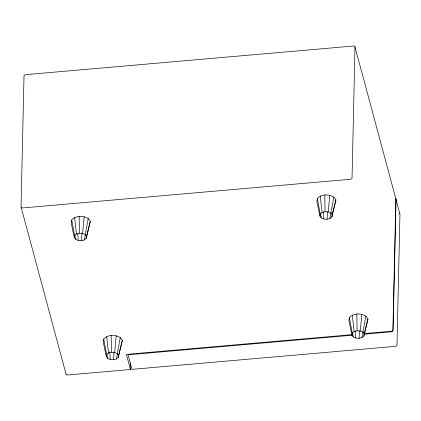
<?xml version="1.0" encoding="UTF-8"?>
<svg xmlns="http://www.w3.org/2000/svg" width="421" height="421" viewBox="0 0 421 421"><rect width="100%" height="100%" fill="white"/><g stroke="black" fill="none" stroke-linecap="round" stroke-linejoin="round"><path stroke-width="0.63" d="M66.002 373.843A1.621 1.263 -15.1 0 0 67.57 374.985L130.436 369.491L130.584 362.923M81.442 240.728L84.374 239.954L86.247 238.37L90.294 221.362L88.226 218.536C83.205 215.468 75.827 215.347 71.712 219.978L71.223 223.025L74.28 237.481L75.612 239.302L78.232 240.486L81.442 240.728L81.979 233.129M113.475 359.781L116.406 359.002L118.285 357.424L122.327 340.415L120.264 337.589C115.243 334.521 107.86 334.4 103.745 339.031L103.256 342.078L106.318 356.534L107.65 358.355L110.27 359.539L113.475 359.781L114.012 352.182M327.07 219.267L330.001 218.494L331.88 216.91L335.921 199.901L333.853 197.075C328.833 194.007 321.455 193.886 317.339 198.523L316.85 201.564L319.913 216.026L321.239 217.841L323.86 219.031L327.07 219.267L327.606 211.668M359.102 338.321L362.039 337.547L363.912 335.963L367.954 318.955L365.891 316.129C360.871 313.061 353.487 312.94 349.372 317.571L348.883 320.618L351.945 335.074L353.277 336.895L355.898 338.079L359.102 338.321L359.639 330.722M86.247 238.37L86.563 236.413L85.231 234.592L82.611 233.408L84.158 216.694M118.285 357.424L118.601 355.461L117.27 353.645L114.649 352.456L116.191 335.748M331.88 216.91L332.19 214.952L330.859 213.131L328.238 211.947L329.785 195.233M363.912 335.963L364.228 334.006L362.897 332.185L360.276 331.001L361.823 314.287M74.28 237.481L74.596 235.523L71.712 219.978M106.318 356.534L106.634 354.577L103.745 339.031M319.913 216.026L320.223 214.063L317.339 198.523M351.945 335.074L352.261 333.116L349.372 317.571M85.231 234.592L88.226 218.536M117.27 353.645L120.264 337.589M330.859 213.131L333.853 197.075M362.897 332.185L365.891 316.129M84.374 239.954L85.452 234.339M116.406 359.002L117.491 353.393M330.001 218.494L331.08 212.879M362.039 337.547L363.118 331.932M86.563 236.413L90.294 221.362M118.601 355.461L122.327 340.415M332.19 214.952L335.921 199.901M364.228 334.006L367.954 318.955M74.596 235.523L76.475 233.944L79.406 233.166L82.611 233.408M106.634 354.577L108.507 352.993L111.439 352.219L114.649 352.456M320.223 214.063L322.102 212.484L325.033 211.705L328.238 211.947M352.261 333.116L354.135 331.538L357.071 330.759L360.276 331.001M352.04 334.658L126.368 354.371L130.436 369.491M364.465 333.569L391.288 331.227A1.621 1.263 -15.1 0 0 392.914 329.806L395.882 199.091A1.621 1.263 -15.1 0 0 395.435 198.228M352.13 335.227L128.058 354.803L131.973 369.354L395.356 346.346A1.621 1.263 -15.1 0 0 396.982 344.925L399.95 214.21A1.621 1.263 -15.1 0 0 399.176 213.173M363.923 334.2L391.441 331.795A1.621 1.263 -15.1 0 0 393.067 330.374L396.035 199.659A1.621 1.263 -15.1 0 0 395.587 198.796M354.95 46.831L395.835 198.765M395.987 199.333L399.903 213.884M21.097 207.116L66.05 374.169M352.614 333.053L353.277 336.895M320.465 213.358L321.239 217.841M106.876 353.872L107.65 358.355M74.838 234.818L75.612 239.302M352.282 315.118L354.135 331.538M320.249 196.065L322.102 212.484M106.655 336.579L108.507 352.993M74.622 217.525L76.475 233.944M355.413 331.043L355.898 338.079M323.381 211.989L323.86 219.031M109.744 351.861L110.27 359.539M77.753 233.45L78.232 240.486M356.84 313.919L357.071 330.759M324.807 194.865L325.033 211.705M111.212 335.379L111.439 352.219M79.18 216.326L79.406 233.166M24.018 76.075L21.05 206.79A1.621 1.263 -15.1 0 0 22.623 207.932L350.404 179.293A1.621 1.263 -15.1 0 0 352.035 177.873L354.998 47.157A1.621 1.263 -15.1 0 0 353.43 46.015L25.644 74.654A1.621 1.263 -15.1 0 0 24.018 76.075"/></g></svg>
